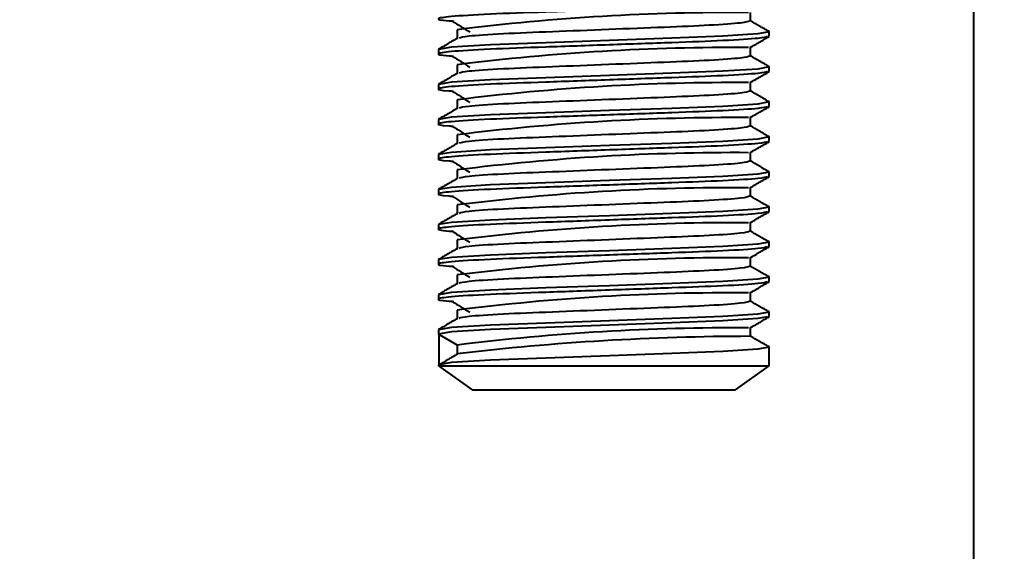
# Model space of a CAD drawing. Header units: millimetres. Extents: x 5 to 292, y 4 to 204.
# Drawn here: x 127.63 to 136.61, y 72.08 to 76.89 of the extents above; entities that cross this region are included whole.
import ezdxf

# ---------------------------------------------------------------- set-up
doc = ezdxf.new("R2010")
doc.units = ezdxf.units.MM
doc.layers.add('LAYER_1', color=179, linetype='Continuous')
doc.styles.add('SLDTEXTSTYLE0', font='TXT', dxfattribs={"width": 0.75})
doc.dimstyles.new('SLDDIMSTYLE0', dxfattribs={"dimtxt": 3.5, "dimasz": 3.556, "dimexe": 0, "dimexo": 0.0625, "dimgap": 0.875, "dimtad": 1, "dimrnd": 1e-09, "dimzin": 4, "dimdsep": 46, "dimtxsty": 'SLDTEXTSTYLE0', "dimblk1": 'CLOSED', "dimblk2": 'CLOSED', "dimsah": 1, "dimcen": 0.09, "dimadec": 0, "dimazin": 1, "dimtfac": 1, "dimtofl": 0, "dimtmove": 0, "dimatfit": 3, "dimldrblk": 'CLOSED', "dimfxl": 1, "dimfrac": 2, "dimtolj": 1, "dimtzin": 12, "dimarcsym": 0})
doc.dimstyles.new('SLDDIMSTYLE1', dxfattribs={"dimtxt": 3.5, "dimasz": 3.556, "dimexe": 0, "dimexo": 0.0625, "dimgap": 0.875, "dimtad": 1, "dimrnd": 1e-09, "dimzin": 12, "dimdsep": 46, "dimtxsty": 'SLDTEXTSTYLE0', "dimblk1": 'CLOSED', "dimblk2": 'CLOSED', "dimsah": 1, "dimcen": 0.09, "dimadec": 0, "dimazin": 3, "dimtfac": 1, "dimtmove": 0, "dimatfit": 0, "dimldrblk": 'CLOSED', "dimfxl": 1, "dimfrac": 2, "dimtolj": 1, "dimtzin": 12, "dimarcsym": 0})

# ---------------------------------------------------------------- blocks, each defined once
blk = doc.blocks.new('_CLOSED')
at = {"color": 0, "linetype": 'ByBlock', "lineweight": -2}
for p, q in [((-1, 0.166667), (0, 0)), ((-1, 0.166667), (-1, -0.166667)), ((0, 0), (-1, -0.166667)), ((0, 0), (-1, 0))]:
    blk.add_line(p, q, dxfattribs=at)
blk = doc.blocks.new('_D_1')
at = {"layer": 'LAYER_1'}
for p, q in [((32.1751, 82.8101), (32.1751, 62.5377)), ((136.2751, 82.8101), (136.2751, 62.5377)), ((32.1751, 63.5377), (136.2751, 63.5377))]:
    blk.add_line(p, q, dxfattribs=at)
at = {"layer": 'LAYER_1', "xscale": 3.556, "yscale": 3.556, "rotation": 180}
blk.add_blockref('_CLOSED', (32.1751, 63.5377, 1.4936), dxfattribs=at)
at = {"layer": 'LAYER_1', "xscale": 3.556, "yscale": 3.556}
blk.add_blockref('_CLOSED', (136.2751, 63.5377, 1.4936), dxfattribs=at)
at = {"layer": 'LAYER_1', "insert": (72.7496, 68.0495), "char_height": 3.5, "attachment_point": 1, "style": 'SLDTEXTSTYLE0'}
blk.add_mtext('104.10mm', dxfattribs=at)
blk = doc.blocks.new('_D_3')
at = {"layer": 'LAYER_1'}
for p, q in [((148.299, 101.6601), (148.299, 108.0101)), ((122.9251, 101.6601), (149.299, 101.6601)), ((148.299, 101.6601), (148.299, 78.6875)), ((76.8722, 78.6875), (149.299, 78.6875)), ((148.299, 78.6875), (148.299, 72.3375))]:
    blk.add_line(p, q, dxfattribs=at)
at = {"layer": 'LAYER_1', "xscale": 3.556, "yscale": 3.556}
for p, rotation in [((148.299, 101.6601, 1.4936), 270), ((148.299, 78.6875, 1.4936), 90)]:
    blk.add_blockref('_CLOSED', p, dxfattribs=dict(at, rotation=rotation))
at = {"layer": 'LAYER_1', "insert": (143.7873, 79.9251), "char_height": 3.5, "attachment_point": 1, "rotation": 90, "style": 'SLDTEXTSTYLE0'}
blk.add_mtext('22.97mm', dxfattribs=at)

msp = doc.modelspace()

# ---------------------------------------------------------------- linework, layer by layer
at = {"color": 7, "linetype": 'Continuous', "lineweight": 25}
for p, q in [((134.2533, 76.8804), (134.2533, 76.9584)), ((131.597, 76.801), (131.597, 76.7231)), ((131.597, 76.801), (131.597, 76.7231)), ((134.4251, 76.7415), (134.4251, 76.7811)), ((131.4251, 76.6224), (131.4251, 76.5827)), ((134.2533, 76.5629), (134.2533, 76.6409)), ((131.597, 76.4835), (131.597, 76.4056)), ((131.597, 76.4835), (131.597, 76.4056)), ((134.4251, 76.424), (134.4251, 76.4636)), ((131.4251, 76.3049), (131.4251, 76.2652)), ((134.2533, 76.2454), (134.2533, 76.3234)), ((131.597, 76.166), (131.597, 76.0881)), ((131.597, 76.166), (131.597, 76.0881)), ((134.4251, 76.1065), (134.4251, 76.1461)), ((131.4251, 75.9874), (131.4251, 75.9477)), ((134.2533, 75.9279), (134.2533, 76.0059)), ((131.597, 75.8485), (131.597, 75.7706)), ((131.597, 75.8485), (131.597, 75.7706)), ((134.4251, 75.789), (134.4251, 75.8286)), ((134.2533, 75.6104), (134.2533, 75.6884)), ((131.4251, 75.6699), (131.4251, 75.6302)), ((131.597, 75.531), (131.597, 75.4531)), ((131.597, 75.531), (131.597, 75.4531)), ((134.4251, 75.4715), (134.4251, 75.5111)), ((131.4251, 75.3524), (131.4251, 75.3127)), ((134.2533, 75.2929), (134.2533, 75.3709)), ((131.597, 75.2135), (131.597, 75.1356)), ((131.597, 75.2135), (131.597, 75.1356)), ((134.4251, 75.154), (134.4251, 75.1936)), ((134.2533, 74.9754), (134.2533, 75.0534)), ((131.4251, 75.0349), (131.4251, 74.9952)), ((131.597, 74.896), (131.597, 74.8181)), ((131.597, 74.896), (131.597, 74.8181)), ((134.4251, 74.8365), (134.4251, 74.8761)), ((131.4251, 74.7174), (131.4251, 74.6777)), ((134.2533, 74.6579), (134.2533, 74.7359)), ((131.597, 74.5785), (131.597, 74.5006)), ((131.597, 74.5785), (131.597, 74.5006)), ((134.4251, 74.519), (134.4251, 74.5586)), ((131.4251, 74.3999), (131.4251, 74.3602)), ((134.2533, 74.3404), (134.2533, 74.4184)), ((131.597, 74.261), (131.597, 74.1831)), ((131.597, 74.261), (131.597, 74.1831)), ((134.4251, 74.2015), (134.4251, 74.2411)), ((131.4251, 74.0824), (131.4251, 74.0427)), ((134.2533, 74.0229), (134.2533, 74.1009)), ((131.4325, 74.0381), (131.6035, 73.9389)), ((131.4325, 73.7636), (131.4325, 74.0381)), ((131.597, 73.9435), (131.597, 73.8641)), ((131.597, 73.9435), (131.597, 73.8641)), ((134.4251, 73.7545), (134.4251, 73.9236)), ((131.4251, 73.7649), (131.4251, 73.7545)), ((131.4251, 73.7545), (131.7316, 73.5377)), ((131.4251, 73.7545), (134.4251, 73.7545)), ((134.1186, 73.5377), (134.4251, 73.7545)), ((131.7316, 73.5377), (134.1186, 73.5377))]:
    msp.add_line(p, q, dxfattribs=at)
at = {"color": 7, "linetype": 'Continuous', "lineweight": 25, "flags": 128}
for points in [[(134.4117, 76.7839), (134.4251, 76.7816), (134.3216, 76.7626), (134.0036, 76.7419), (133.5411, 76.7235), (132.9753, 76.7036), (132.3984, 76.6832), (131.897, 76.6641), (131.5452, 76.6425), (131.4251, 76.6224), (131.4251, 76.6224)], [(134.4116, 76.4664), (134.4251, 76.4641), (134.3216, 76.4451), (134.0036, 76.4244), (133.5411, 76.406), (132.9753, 76.3861), (132.3984, 76.3657), (131.897, 76.3466), (131.5452, 76.325), (131.4251, 76.3049), (131.4251, 76.3049)], [(134.4115, 76.1489), (134.4251, 76.1466), (134.3216, 76.1276), (134.0036, 76.1069), (133.5411, 76.0885), (132.9753, 76.0686), (132.3984, 76.0482), (131.897, 76.0291), (131.5452, 76.0075), (131.4251, 75.9874), (131.4251, 75.9874)], [(134.4114, 75.8314), (134.4251, 75.8291), (134.3216, 75.8101), (134.0036, 75.7894), (133.5411, 75.771), (132.9753, 75.7511), (132.3984, 75.7307), (131.897, 75.7116), (131.5452, 75.69), (131.4251, 75.6699), (131.4251, 75.6699)], [(134.4114, 75.5139), (134.4251, 75.5116), (134.3216, 75.4926), (134.0036, 75.4719), (133.5411, 75.4535), (132.9753, 75.4336), (132.3984, 75.4132), (131.897, 75.3941), (131.5452, 75.3725), (131.4251, 75.3524), (131.4251, 75.3524)], [(134.4113, 75.1964), (134.4251, 75.1941), (134.3216, 75.1751), (134.0036, 75.1544), (133.5411, 75.136), (132.9753, 75.1161), (132.3984, 75.0957), (131.897, 75.0766), (131.5452, 75.055), (131.4251, 75.0349), (131.4251, 75.0349)], [(134.4112, 74.8789), (134.4251, 74.8766), (134.3216, 74.8576), (134.0036, 74.8369), (133.5411, 74.8185), (132.9753, 74.7986), (132.3984, 74.7782), (131.897, 74.7591), (131.5452, 74.7375), (131.4251, 74.7174), (131.4251, 74.7174)], [(134.4112, 74.5614), (134.4251, 74.5591), (134.3216, 74.5401), (134.0036, 74.5194), (133.5411, 74.501), (132.9753, 74.4811), (132.3984, 74.4607), (131.897, 74.4416), (131.5452, 74.42), (131.4251, 74.3999), (131.4251, 74.3999)], [(134.4117, 74.2438), (134.4251, 74.2416), (134.3216, 74.2226), (134.0036, 74.2019), (133.5411, 74.1835), (132.9753, 74.1636), (132.3984, 74.1432), (131.897, 74.1241), (131.5452, 74.1025), (131.4251, 74.0824), (131.4251, 74.0824)], [(134.4073, 74.1987), (134.3216, 74.1829), (134.0036, 74.1622), (133.5411, 74.1438), (132.9753, 74.1239), (132.3984, 74.1035), (131.897, 74.0844), (131.5452, 74.0628), (131.4251, 74.0427), (131.4325, 74.0381), (131.4325, 74.0381)], [(134.4116, 73.9264), (134.4251, 73.9241), (134.3216, 73.9051), (134.0036, 73.8844), (133.5411, 73.866), (132.9753, 73.8461), (132.3984, 73.8257), (131.897, 73.8066), (131.5452, 73.785), (131.4251, 73.7649), (131.4251, 73.7649)]]:
    msp.add_lwpolyline(points, dxfattribs=at)
at = {"color": 7, "linetype": 'Continuous', "lineweight": 25}
for centre, radius, start, end in [((134.1026, 56.7797), 20.1775, 89.61972, 97.13341), ((134.1027, 56.4612), 20.1785, 89.61994, 97.13327), ((134.1026, 56.1447), 20.1775, 89.61972, 97.13341), ((134.1027, 55.8262), 20.1785, 89.61994, 97.13327), ((134.1026, 55.5097), 20.1775, 89.61972, 97.13341), ((134.1027, 55.1912), 20.1785, 89.61994, 97.13327), ((134.1026, 54.8747), 20.1775, 89.61972, 97.13341), ((134.1027, 54.5562), 20.1785, 89.61994, 97.13327), ((134.1026, 54.2397), 20.1775, 89.61972, 97.13341), ((134.1027, 53.921), 20.1787, 89.61998, 97.13322), ((134.2973, 50.9839), 23.039, 90.11494, 96.73089)]:
    msp.add_arc(centre, radius, start, end, dxfattribs=at)
for points, knots in [([(134.4073, 77.0562), (134.3899, 77.051), (134.3509, 77.0395), (134.0322, 77.0193), (133.5528, 77.0016), (132.9751, 76.9814), (132.3826, 76.9604), (131.8636, 76.9423), (131.5048, 76.9201), (131.4002, 76.9008), (131.4371, 76.8877), (131.5482, 76.8805), (131.561, 76.8797)], [0, 0, 0, 0, 0.090812, 0.203635, 0.31209, 0.423522, 0.535668, 0.648979, 0.766913, 0.882048, 0.986346, 1, 1, 1, 1]), ([(131.5504, 76.8797), (131.5769, 76.8631), (131.6299, 76.83), (131.6829, 76.7969), (131.7094, 76.7803)], [0, 0, 0, 0, 0.500003, 1, 1, 1, 1]), ([(134.2511, 76.8804), (134.2339, 76.8743), (134.1987, 76.8619), (133.9064, 76.8408), (133.4806, 76.823), (132.9696, 76.8028), (132.444, 76.7818), (131.988, 76.7637), (131.673, 76.7425), (131.6315, 76.7302), (131.6127, 76.7246)], [0, 0, 0, 0, 0.121512, 0.24952, 0.372569, 0.498998, 0.626237, 0.754795, 0.888603, 1, 1, 1, 1]), ([(134.423, 76.7837), (134.3943, 76.8003), (134.3377, 76.833), (134.2812, 76.8657), (134.2533, 76.8818)], [0, 0, 0, 0, 0.507255, 1, 1, 1, 1]), ([(134.4073, 76.7387), (134.3899, 76.7335), (134.3509, 76.722), (134.0322, 76.7018), (133.5528, 76.6841), (132.9751, 76.6639), (132.3826, 76.6429), (131.8636, 76.6248), (131.5048, 76.6026), (131.4002, 76.5833), (131.4371, 76.5702), (131.5482, 76.563), (131.561, 76.5622)], [0, 0, 0, 0, 0.090812, 0.203635, 0.31209, 0.423522, 0.535668, 0.648979, 0.766914, 0.882048, 0.986346, 1, 1, 1, 1]), ([(131.5995, 76.7245), (131.5708, 76.7079), (131.5135, 76.6747), (131.4561, 76.6416), (131.4274, 76.625)], [0, 0, 0, 0, 0.4999598, 1, 1, 1, 1]), ([(134.2507, 76.6394), (134.2794, 76.656), (134.3368, 76.6891), (134.3942, 76.7223), (134.4229, 76.7389)], [0, 0, 0, 0, 0.499962, 1, 1, 1, 1]), ([(131.5504, 76.5622), (131.5769, 76.5456), (131.6299, 76.5125), (131.6829, 76.4794), (131.7094, 76.4628)], [0, 0, 0, 0, 0.500006, 1, 1, 1, 1]), ([(134.2511, 76.5629), (134.2339, 76.5568), (134.1987, 76.5444), (133.9064, 76.5233), (133.4806, 76.5055), (132.9696, 76.4853), (132.444, 76.4643), (131.988, 76.4462), (131.6731, 76.425), (131.6316, 76.4127), (131.6127, 76.4071)], [0, 0, 0, 0, 0.121526, 0.249548, 0.372612, 0.499056, 0.62631, 0.754882, 0.888706, 1, 1, 1, 1]), ([(134.423, 76.4662), (134.3943, 76.4828), (134.3377, 76.5155), (134.2812, 76.5482), (134.2533, 76.5643)], [0, 0, 0, 0, 0.507354, 1, 1, 1, 1]), ([(134.4073, 76.4212), (134.3899, 76.416), (134.3509, 76.4045), (134.0322, 76.3843), (133.5528, 76.3666), (132.9751, 76.3464), (132.3826, 76.3254), (131.8636, 76.3073), (131.5048, 76.2851), (131.4002, 76.2658), (131.4371, 76.2527), (131.5482, 76.2455), (131.561, 76.2447)], [0, 0, 0, 0, 0.090812, 0.203635, 0.31209, 0.423522, 0.535668, 0.648979, 0.766913, 0.882048, 0.986346, 1, 1, 1, 1]), ([(131.5996, 76.407), (131.5709, 76.3904), (131.5135, 76.3573), (131.4561, 76.3241), (131.4274, 76.3075)], [0, 0, 0, 0, 0.499956, 1, 1, 1, 1]), ([(134.2507, 76.3219), (134.2794, 76.3385), (134.3368, 76.3716), (134.3942, 76.4048), (134.4229, 76.4214)], [0, 0, 0, 0, 0.499959, 1, 1, 1, 1]), ([(131.5504, 76.2447), (131.5769, 76.2281), (131.6299, 76.195), (131.6829, 76.1619), (131.7094, 76.1453)], [0, 0, 0, 0, 0.500003, 1, 1, 1, 1]), ([(134.2511, 76.2454), (134.2339, 76.2393), (134.1987, 76.2269), (133.9064, 76.2058), (133.4806, 76.188), (132.9696, 76.1678), (132.444, 76.1468), (131.988, 76.1287), (131.6732, 76.1075), (131.6316, 76.0952), (131.6128, 76.0896)], [0, 0, 0, 0, 0.121535, 0.249569, 0.372642, 0.499096, 0.62636, 0.754943, 0.888777, 1, 1, 1, 1]), ([(134.4229, 76.1487), (134.3942, 76.1653), (134.3377, 76.198), (134.2811, 76.2307), (134.2533, 76.2468)], [0, 0, 0, 0, 0.507445, 1, 1, 1, 1]), ([(134.4073, 76.1037), (134.3899, 76.0985), (134.3509, 76.087), (134.0322, 76.0668), (133.5528, 76.0491), (132.9751, 76.0289), (132.3826, 76.0079), (131.8636, 75.9898), (131.5048, 75.9676), (131.4002, 75.9483), (131.4371, 75.9352), (131.5482, 75.928), (131.561, 75.9272)], [0, 0, 0, 0, 0.090812, 0.203635, 0.31209, 0.423522, 0.535668, 0.648979, 0.766914, 0.882048, 0.986346, 1, 1, 1, 1]), ([(131.5996, 76.0896), (131.5709, 76.073), (131.5135, 76.0398), (131.4561, 76.0066), (131.4274, 75.99)], [0, 0, 0, 0, 0.499955, 1, 1, 1, 1]), ([(134.2507, 76.0044), (134.2794, 76.021), (134.3368, 76.0542), (134.3942, 76.0873), (134.4229, 76.1039)], [0, 0, 0, 0, 0.499962, 1, 1, 1, 1]), ([(131.5504, 75.9272), (131.5769, 75.9106), (131.6299, 75.8775), (131.6829, 75.8444), (131.7094, 75.8278)], [0, 0, 0, 0, 0.500006, 1, 1, 1, 1]), ([(134.2511, 75.9279), (134.2339, 75.9218), (134.1987, 75.9094), (133.9064, 75.8883), (133.4806, 75.8705), (132.9696, 75.8503), (132.444, 75.8293), (131.988, 75.8112), (131.6732, 75.79), (131.6317, 75.7777), (131.6128, 75.7721)], [0, 0, 0, 0, 0.121539, 0.249576, 0.372653, 0.49911, 0.626378, 0.754964, 0.888802, 1, 1, 1, 1]), ([(134.4229, 75.8312), (134.3942, 75.8478), (134.3377, 75.8805), (134.2811, 75.9132), (134.2533, 75.9293)], [0, 0, 0, 0, 0.507488, 1, 1, 1, 1]), ([(134.4073, 75.7862), (134.3899, 75.781), (134.3509, 75.7695), (134.0322, 75.7493), (133.5528, 75.7316), (132.9751, 75.7114), (132.3826, 75.6904), (131.8636, 75.6723), (131.5048, 75.6501), (131.4002, 75.6308), (131.4371, 75.6177), (131.5482, 75.6105), (131.561, 75.6097)], [0, 0, 0, 0, 0.090812, 0.203635, 0.31209, 0.423522, 0.535668, 0.648979, 0.766913, 0.882048, 0.986346, 1, 1, 1, 1]), ([(131.5996, 75.7721), (131.5709, 75.7555), (131.5135, 75.7223), (131.4561, 75.6891), (131.4274, 75.6725)], [0, 0, 0, 0, 0.49996, 1, 1, 1, 1]), ([(134.2507, 75.6869), (134.2794, 75.7035), (134.3368, 75.7366), (134.3942, 75.7698), (134.4229, 75.7864)], [0, 0, 0, 0, 0.499959, 1, 1, 1, 1]), ([(131.5504, 75.6097), (131.5769, 75.5931), (131.6299, 75.56), (131.6829, 75.5269), (131.7094, 75.5103)], [0, 0, 0, 0, 0.500003, 1, 1, 1, 1]), ([(134.2511, 75.6104), (134.2339, 75.6043), (134.1987, 75.5919), (133.9064, 75.5708), (133.4806, 75.553), (132.9696, 75.5328), (132.444, 75.5118), (131.988, 75.4937), (131.6729, 75.4725), (131.6313, 75.4602), (131.6124, 75.4546)], [0, 0, 0, 0, 0.121477, 0.249448, 0.372463, 0.498855, 0.626058, 0.754579, 0.888349, 1, 1, 1, 1]), ([(134.4229, 75.5137), (134.3942, 75.5303), (134.3377, 75.563), (134.2811, 75.5957), (134.2533, 75.6118)], [0, 0, 0, 0, 0.507487, 1, 1, 1, 1]), ([(134.4073, 75.4687), (134.3899, 75.4635), (134.3509, 75.452), (134.0322, 75.4318), (133.5528, 75.4141), (132.9751, 75.3939), (132.3826, 75.3729), (131.8636, 75.3548), (131.5048, 75.3326), (131.4002, 75.3133), (131.4371, 75.3002), (131.5482, 75.293), (131.561, 75.2922)], [0, 0, 0, 0, 0.090812, 0.203635, 0.31209, 0.423522, 0.535668, 0.648979, 0.766914, 0.882048, 0.986346, 1, 1, 1, 1]), ([(131.5995, 75.4545), (131.5708, 75.4379), (131.5134, 75.4047), (131.456, 75.3715), (131.4273, 75.3549)], [0, 0, 0, 0, 0.499963, 1, 1, 1, 1]), ([(134.2507, 75.3694), (134.2794, 75.386), (134.3368, 75.4192), (134.3942, 75.4523), (134.4229, 75.4689)], [0, 0, 0, 0, 0.499962, 1, 1, 1, 1]), ([(131.5504, 75.2922), (131.5769, 75.2756), (131.6299, 75.2425), (131.6829, 75.2094), (131.7094, 75.1928)], [0, 0, 0, 0, 0.500003, 1, 1, 1, 1]), ([(134.2511, 75.2929), (134.2339, 75.2868), (134.1987, 75.2744), (133.9064, 75.2533), (133.4806, 75.2355), (132.9696, 75.2153), (132.444, 75.1943), (131.988, 75.1762), (131.6729, 75.155), (131.6314, 75.1427), (131.6125, 75.1371)], [0, 0, 0, 0, 0.121494, 0.249483, 0.372514, 0.498925, 0.626145, 0.754684, 0.888472, 1, 1, 1, 1]), ([(134.4229, 75.1962), (134.3942, 75.2128), (134.3377, 75.2455), (134.2811, 75.2782), (134.2533, 75.2943)], [0, 0, 0, 0, 0.507536, 1, 1, 1, 1]), ([(134.4073, 75.1512), (134.3899, 75.146), (134.3509, 75.1345), (134.0322, 75.1143), (133.5528, 75.0966), (132.9751, 75.0764), (132.3826, 75.0554), (131.8636, 75.0373), (131.5048, 75.0151), (131.4002, 74.9958), (131.4371, 74.9827), (131.5482, 74.9755), (131.561, 74.9747)], [0, 0, 0, 0, 0.090812, 0.203635, 0.31209, 0.423522, 0.535668, 0.648979, 0.766913, 0.882048, 0.986346, 1, 1, 1, 1]), ([(131.5995, 75.137), (131.5708, 75.1204), (131.5134, 75.0872), (131.456, 75.054), (131.4273, 75.0374)], [0, 0, 0, 0, 0.4999632, 1, 1, 1, 1]), ([(134.2507, 75.0519), (134.2794, 75.0685), (134.3368, 75.1016), (134.3942, 75.1348), (134.4229, 75.1514)], [0, 0, 0, 0, 0.499959, 1, 1, 1, 1]), ([(131.5504, 74.9747), (131.5769, 74.9581), (131.6299, 74.925), (131.6829, 74.8919), (131.7094, 74.8753)], [0, 0, 0, 0, 0.500003, 1, 1, 1, 1]), ([(134.2511, 74.9754), (134.2339, 74.9693), (134.1987, 74.9569), (133.9064, 74.9358), (133.4806, 74.918), (132.9696, 74.8978), (132.444, 74.8768), (131.988, 74.8587), (131.673, 74.8375), (131.6315, 74.8252), (131.6126, 74.8196)], [0, 0, 0, 0, 0.121505, 0.249506, 0.37255, 0.498972, 0.626205, 0.754756, 0.888556, 1, 1, 1, 1]), ([(134.4229, 74.8787), (134.3942, 74.8953), (134.3377, 74.928), (134.2811, 74.9607), (134.2533, 74.9768)], [0, 0, 0, 0, 0.507621, 1, 1, 1, 1]), ([(134.4073, 74.8337), (134.3899, 74.8285), (134.3509, 74.817), (134.0322, 74.7968), (133.5528, 74.7791), (132.9751, 74.7589), (132.3826, 74.7379), (131.8636, 74.7198), (131.5048, 74.6976), (131.4002, 74.6783), (131.4371, 74.6652), (131.5482, 74.658), (131.561, 74.6572)], [0, 0, 0, 0, 0.090812, 0.203635, 0.31209, 0.423522, 0.535668, 0.648979, 0.766914, 0.882048, 0.986346, 1, 1, 1, 1]), ([(131.5995, 74.8195), (131.5708, 74.8029), (131.5134, 74.7697), (131.4561, 74.7365), (131.4274, 74.72)], [0, 0, 0, 0, 0.499957, 1, 1, 1, 1]), ([(134.2507, 74.7344), (134.2794, 74.751), (134.3368, 74.7842), (134.3942, 74.8173), (134.4229, 74.8339)], [0, 0, 0, 0, 0.499962, 1, 1, 1, 1]), ([(131.5504, 74.6572), (131.5769, 74.6406), (131.6299, 74.6075), (131.6829, 74.5744), (131.7094, 74.5578)], [0, 0, 0, 0, 0.500003, 1, 1, 1, 1]), ([(134.2511, 74.6579), (134.2339, 74.6518), (134.1987, 74.6394), (133.9064, 74.6183), (133.4806, 74.6005), (132.9696, 74.5803), (132.444, 74.5593), (131.988, 74.5412), (131.673, 74.52), (131.6315, 74.5077), (131.6126, 74.5021)], [0, 0, 0, 0, 0.121509, 0.249514, 0.372561, 0.498987, 0.626224, 0.754779, 0.888584, 1, 1, 1, 1]), ([(134.4229, 74.5612), (134.3942, 74.5778), (134.3376, 74.6105), (134.2811, 74.6432), (134.2533, 74.6593)], [0, 0, 0, 0, 0.507675, 1, 1, 1, 1]), ([(134.4073, 74.5162), (134.3899, 74.511), (134.3509, 74.4995), (134.0322, 74.4793), (133.5528, 74.4616), (132.9751, 74.4414), (132.3826, 74.4204), (131.8636, 74.4023), (131.5048, 74.3801), (131.4002, 74.3608), (131.4371, 74.3477), (131.5482, 74.3405), (131.561, 74.3397)], [0, 0, 0, 0, 0.090812, 0.203635, 0.31209, 0.423522, 0.535668, 0.648979, 0.766913, 0.882048, 0.986346, 1, 1, 1, 1]), ([(134.2507, 74.4169), (134.2794, 74.4335), (134.3368, 74.4666), (134.3942, 74.4998), (134.4229, 74.5164)], [0, 0, 0, 0, 0.499959, 1, 1, 1, 1]), ([(131.5995, 74.502), (131.5708, 74.4854), (131.5135, 74.4522), (131.4561, 74.4191), (131.4274, 74.4025)], [0, 0, 0, 0, 0.4999574, 1, 1, 1, 1]), ([(131.5504, 74.3397), (131.5769, 74.3231), (131.6299, 74.29), (131.6829, 74.2569), (131.7094, 74.2403)], [0, 0, 0, 0, 0.500003, 1, 1, 1, 1]), ([(134.2511, 74.3404), (134.2339, 74.3343), (134.1987, 74.3219), (133.9064, 74.3008), (133.4806, 74.283), (132.9696, 74.2628), (132.444, 74.2418), (131.988, 74.2237), (131.673, 74.2025), (131.6315, 74.1902), (131.6126, 74.1846)], [0, 0, 0, 0, 0.121511, 0.249517, 0.372566, 0.498994, 0.626232, 0.754789, 0.888595, 1, 1, 1, 1]), ([(134.423, 74.2437), (134.3943, 74.2603), (134.3377, 74.293), (134.2812, 74.3257), (134.2533, 74.3418)], [0, 0, 0, 0, 0.5072342, 1, 1, 1, 1]), ([(131.5995, 74.1845), (131.5708, 74.1679), (131.5135, 74.1347), (131.4561, 74.1016), (131.4274, 74.085)], [0, 0, 0, 0, 0.499958, 1, 1, 1, 1]), ([(134.2507, 74.0994), (134.2794, 74.116), (134.3368, 74.1492), (134.3942, 74.1823), (134.4229, 74.1989)], [0, 0, 0, 0, 0.499962, 1, 1, 1, 1]), ([(134.423, 73.9262), (134.3943, 73.9428), (134.3377, 73.9755), (134.2812, 74.0082), (134.2533, 74.0243)], [0, 0, 0, 0, 0.5073343, 1, 1, 1, 1]), ([(131.5987, 73.8618), (131.5704, 73.8451), (131.5138, 73.8118), (131.4577, 73.7785), (131.4298, 73.762)], [0, 0, 0, 0, 0.501796, 1, 1, 1, 1])]:
    msp.add_open_spline(points, degree=3, knots=knots, dxfattribs=at)

# ---------------------------------------------------------------- dimensions: what is measured, and where the dimension line sits
at = {"layer": 'LAYER_1'}
dim = msp.add_linear_dim(base=(148.299, 78.6875), p1=(121.9251, 101.6601), p2=(75.8722, 78.6875), angle=90, dimstyle='SLDDIMSTYLE1', dxfattribs=at)
dim.commit()
dim.dimension.update_dxf_attribs({"geometry": '_D_3', "text_midpoint": (148.299, 90.1189), "dimtype": 160})
dim = msp.add_linear_dim(base=(136.2751, 63.5377), p1=(32.1751, 83.8101), p2=(136.2751, 83.8101), dimstyle='SLDDIMSTYLE0', dxfattribs=at)
dim.commit()
dim.dimension.update_dxf_attribs({"geometry": '_D_1', "text_midpoint": (84.2364, 63.5377), "dimtype": 160})

doc.saveas('drawing.dxf')
